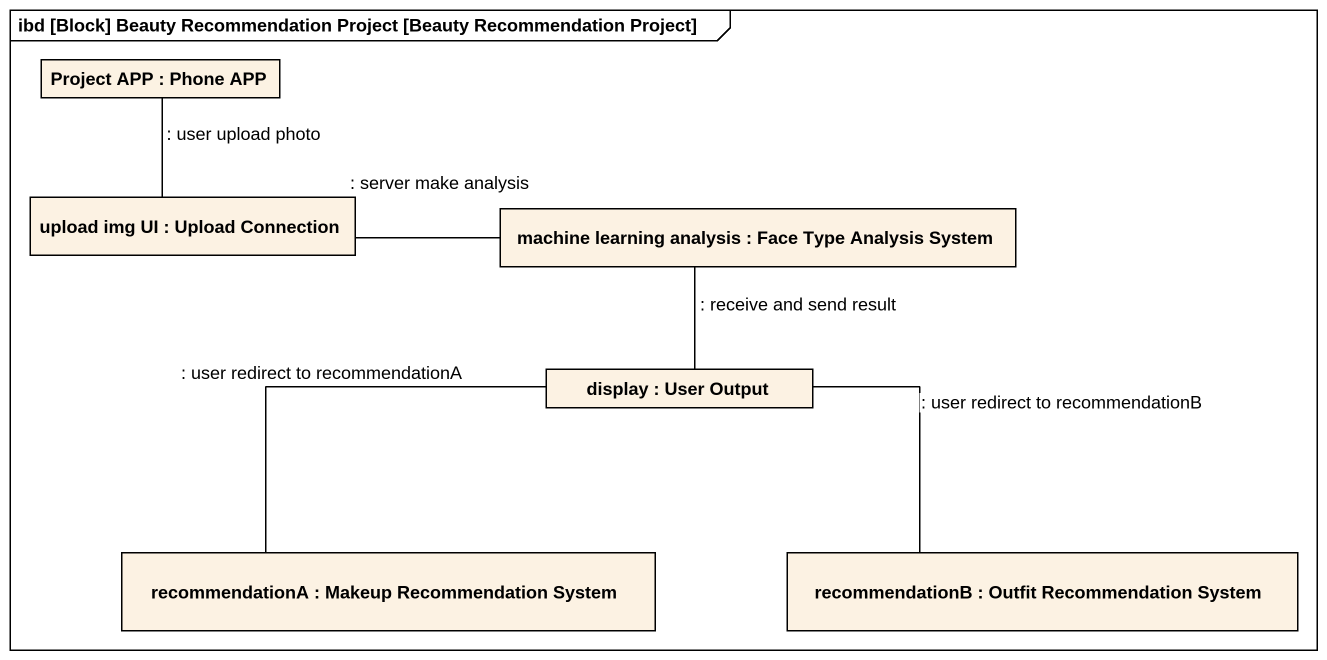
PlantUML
@startuml
mainframe ibd [Block] Beauty Recommendation Project [Beauty Recommendation Project]
rectangle "Project APP : Phone APP" as Project_APP
rectangle "upload img UI : Upload Connection" as upload_img_UI
rectangle "machine learning analysis : Face Type Analysis System" as machine_learning_analysis
rectangle "display : User Output" as display
rectangle "recommendationA : Makeup Recommendation System" as recommendationA
rectangle "recommendationB : Outfit Recommendation System" as recommendationB
Project_APP -- upload_img_UI : : user upload photo
upload_img_UI -right- machine_learning_analysis : : server make analysis
machine_learning_analysis -- display : : receive and send result
display -- recommendationA : : user redirect to recommendationA
display -right- recommendationB : : user redirect to recommendationB
@enduml
